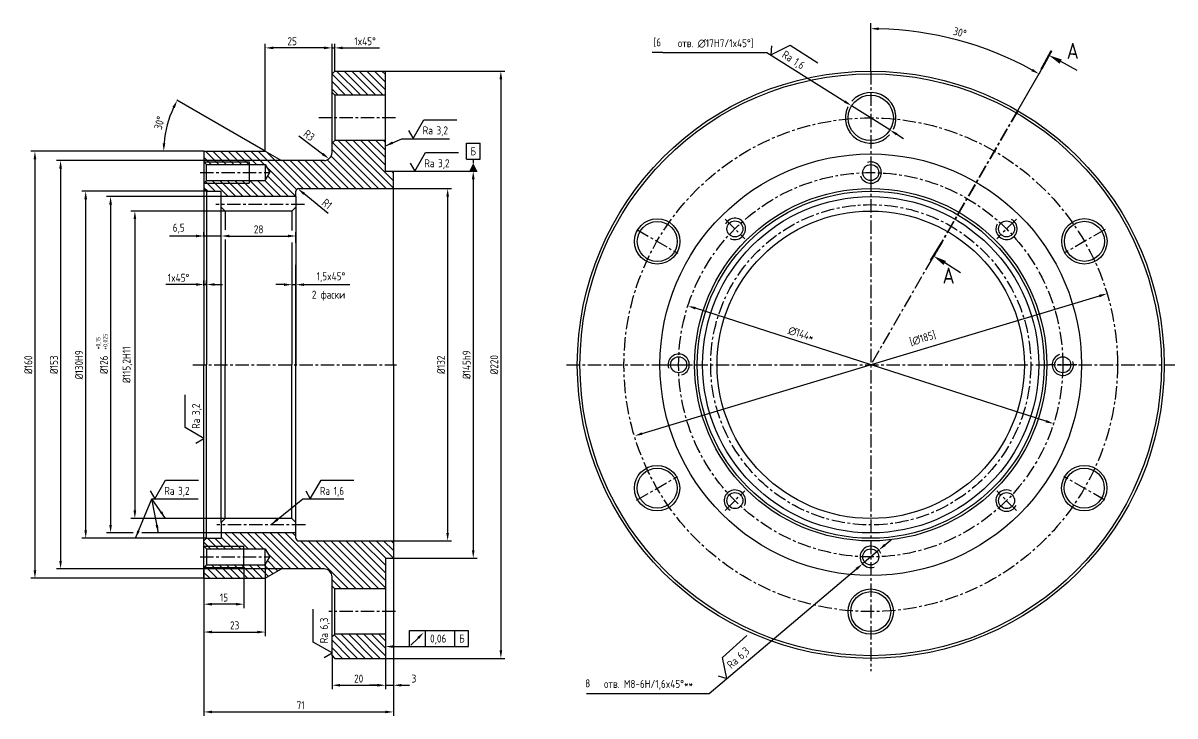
# Model space of a CAD drawing. Extents: x -3872 to -3321, y -1420 to -804.
# Drawn here: x -3871.8 to -3440, y -1063.7 to -804.1 of the extents above; entities that cross this region are included whole.
import ezdxf
from ezdxf.enums import TextEntityAlignment as Align

# ---------------------------------------------------------------- set-up
doc = ezdxf.new("R2010")
doc.units = 0
doc.header["$LTSCALE"] = 8
doc.header["$MEASUREMENT"] = 0
doc.linetypes.add('CENTER', pattern=[2, 1.25, -0.25, 0.25, -0.25])
doc.layers.get('DEFPOINTS').update_dxf_attribs({"linetype": 'CONTINUOUS'})
for name, color, linetype in [('BORD', 1, 'CONTINUOUS'), ('CEN', 5, 'CENTER'), ('CONT', 6, 'CONTINUOUS'), ('DIM', 7, 'CONTINUOUS'), ('HATCH', 2, 'CONTINUOUS'), ('TEXT', 3, 'CONTINUOUS'), ('TEXTB', 6, 'CONTINUOUS')]:
    doc.layers.add(name, color=color, linetype=linetype)
doc.styles.add('STYLE1', font='romans.shx', dxfattribs={"width": 0.8})
doc.dimstyles.new('DIA', dxfattribs={"dimtxt": 3, "dimasz": 3, "dimexe": 0.18, "dimexo": 0.0625, "dimgap": 1.5, "dimtad": 1, "dimdec": 0, "dimdsep": 46, "dimtxsty": 'STYLE1', "dimcen": 0.09, "dimclrt": 3, "dimadec": 0, "dimazin": 0, "dimtfac": 1, "dimtdec": 0, "dimtofl": 0, "dimtmove": 0, "dimatfit": 0, "dimfxl": 1, "dimtolj": 1, "dimarcsym": 0})
doc.dimstyles.new('LIN', dxfattribs={"dimscale": 0, "dimtxt": 3, "dimasz": 3, "dimexe": 1.5, "dimexo": 0, "dimgap": 1, "dimtad": 1, "dimzin": 13, "dimdsep": 46, "dimtxsty": 'STYLE1', "dimcen": 0, "dimclrt": 3, "dimadec": 0, "dimazin": 0, "dimtp": 1, "dimtm": 1, "dimtfac": 1, "dimtmove": 1, "dimatfit": 3, "dimfxl": 1, "dimtolj": 1, "dimtzin": 13, "dimarcsym": 0})

# ---------------------------------------------------------------- blocks, each defined once
blk = doc.blocks.new('*D2')
at = {"layer": 'DEFPOINTS', "color": 0, "transparency": 16777216}
for p in [(-3739.02, -866.12), (-3739.02, -998.12), (-3712.67, -998.12)]:
    blk.add_point(p, dxfattribs=at)
at = {"layer": 'DIM', "color": 0, "lineweight": -2, "transparency": 16777216}
for p, q in [((-3739.02, -866.12), (-3711.17, -866.12)), ((-3712.67, -869.12), (-3712.67, -995.12)), ((-3739.02, -998.12), (-3711.17, -998.12))]:
    blk.add_line(p, q, dxfattribs=at)
at = {"layer": 'DIM', "color": 0, "transparency": 16777216}
for points in [[(-3713.17, -869.12), (-3712.17, -869.12), (-3712.67, -866.12)], [(-3713.17, -995.12), (-3712.17, -995.12), (-3712.67, -998.12)]]:
    blk.add_solid(points, dxfattribs=at)
at = {"layer": 'DIM', "color": 3, "transparency": 16777216, "insert": (-3715.17, -932.12), "char_height": 3, "attachment_point": 5, "rotation": 90, "style": 'STYLE1'}
blk.add_mtext('\\A1;%%C132', dxfattribs=at)
blk = doc.blocks.new('*D3')
at = {"layer": 'DEFPOINTS', "color": 0, "transparency": 16777216}
for p in [(-3733.02, -859.62), (-3735.59, -1004.62), (-3703.07, -1004.62)]:
    blk.add_point(p, dxfattribs=at)
at = {"layer": 'DIM', "color": 0, "lineweight": -2, "transparency": 16777216}
for p, q in [((-3733.02, -859.62), (-3701.57, -859.62)), ((-3703.07, -862.62), (-3703.07, -1001.62)), ((-3735.59, -1004.62), (-3701.57, -1004.62))]:
    blk.add_line(p, q, dxfattribs=at)
at = {"layer": 'DIM', "color": 0, "transparency": 16777216}
for points in [[(-3703.57, -862.62), (-3702.57, -862.62), (-3703.07, -859.62)], [(-3703.57, -1001.62), (-3702.57, -1001.62), (-3703.07, -1004.62)]]:
    blk.add_solid(points, dxfattribs=at)
at = {"layer": 'DIM', "color": 3, "transparency": 16777216, "insert": (-3705.57, -932.12), "char_height": 3, "attachment_point": 5, "rotation": 90, "style": 'STYLE1'}
blk.add_mtext('\\A1;%%C145h9', dxfattribs=at)
blk = doc.blocks.new('*D4')
at = {"layer": 'DEFPOINTS', "color": 0, "transparency": 16777216}
for p in [(-3737.02, -822.12), (-3736.02, -1042.12), (-3692.72, -1042.12)]:
    blk.add_point(p, dxfattribs=at)
at = {"layer": 'DIM', "color": 0, "lineweight": -2, "transparency": 16777216}
for p, q in [((-3737.02, -822.12), (-3691.22, -822.12)), ((-3692.72, -825.12), (-3692.72, -1039.12)), ((-3736.02, -1042.12), (-3691.22, -1042.12))]:
    blk.add_line(p, q, dxfattribs=at)
at = {"layer": 'DIM', "color": 0, "transparency": 16777216}
for points in [[(-3693.22, -825.12), (-3692.22, -825.12), (-3692.72, -822.12)], [(-3693.22, -1039.12), (-3692.22, -1039.12), (-3692.72, -1042.12)]]:
    blk.add_solid(points, dxfattribs=at)
at = {"layer": 'DIM', "color": 3, "transparency": 16777216, "insert": (-3695.22, -932.12), "char_height": 3, "attachment_point": 5, "rotation": 90, "style": 'STYLE1'}
blk.add_mtext('\\A1;%%C220', dxfattribs=at)
blk = doc.blocks.new('*D5')
at = {"layer": 'DEFPOINTS', "color": 0, "transparency": 16777216}
for p in [(-3796.02, -874.52), (-3829.92, -989.72), (-3795.12, -989.72)]:
    blk.add_point(p, dxfattribs=at)
at = {"layer": 'DIM', "color": 0, "lineweight": -2, "transparency": 16777216}
for p, q in [((-3796.02, -874.52), (-3831.42, -874.52)), ((-3829.92, -877.52), (-3829.92, -986.72)), ((-3795.12, -989.72), (-3831.42, -989.72))]:
    blk.add_line(p, q, dxfattribs=at)
at = {"layer": 'DIM', "color": 0, "transparency": 16777216}
for points in [[(-3830.42, -877.52), (-3829.42, -877.52), (-3829.92, -874.52)], [(-3830.42, -986.72), (-3829.42, -986.72), (-3829.92, -989.72)]]:
    blk.add_solid(points, dxfattribs=at)
at = {"layer": 'DIM', "color": 3, "transparency": 16777216, "insert": (-3832.7, -932.12), "char_height": 3, "attachment_point": 5, "rotation": 90, "style": 'STYLE1'}
blk.add_mtext('\\A1;%%C115,2Н11', dxfattribs=at)
blk = doc.blocks.new('*D6')
at = {"layer": 'DEFPOINTS', "color": 0, "transparency": 16777216}
for p in [(-3771.02, -901.74), (-3769.52, -901.74), (-3769.52, -902.1)]:
    blk.add_point(p, dxfattribs=at)
at = {"layer": 'DIM', "color": 0, "lineweight": -2, "transparency": 16777216}
for p, q in [((-3774.02, -902.1), (-3777.02, -902.1)), ((-3771.02, -901.74), (-3771.02, -903.6)), ((-3771.02, -902.1), (-3769.52, -902.1)), ((-3769.52, -901.74), (-3769.52, -903.6)), ((-3766.52, -902.1), (-3749.29, -902.1))]:
    blk.add_line(p, q, dxfattribs=at)
at = {"layer": 'DIM', "color": 0, "transparency": 16777216}
for points in [[(-3774.02, -901.6), (-3774.02, -902.6), (-3771.02, -902.1)], [(-3766.52, -901.6), (-3766.52, -902.6), (-3769.52, -902.1)]]:
    blk.add_solid(points, dxfattribs=at)
at = {"layer": 'DIM', "color": 3, "transparency": 16777216, "insert": (-3756.41, -899.31), "char_height": 3, "attachment_point": 5, "style": 'STYLE1'}
blk.add_mtext('\\A1;1,5x45%%D', dxfattribs=at)
blk = doc.blocks.new('*D7')
at = {"layer": 'DEFPOINTS', "color": 0, "transparency": 16777216}
for p in [(-3756.02, -1041.12), (-3736.02, -1041.12), (-3736.02, -1052.2)]:
    blk.add_point(p, dxfattribs=at)
at = {"layer": 'DIM', "color": 0, "lineweight": -2, "transparency": 16777216}
for p, q in [((-3756.02, -1041.12), (-3756.02, -1053.7)), ((-3736.02, -1041.12), (-3736.02, -1053.7)), ((-3753.02, -1052.2), (-3739.02, -1052.2))]:
    blk.add_line(p, q, dxfattribs=at)
at = {"layer": 'DIM', "color": 0, "transparency": 16777216}
for points in [[(-3753.02, -1051.7), (-3753.02, -1052.7), (-3756.02, -1052.2)], [(-3739.02, -1051.7), (-3739.02, -1052.7), (-3736.02, -1052.2)]]:
    blk.add_solid(points, dxfattribs=at)
at = {"layer": 'DIM', "color": 3, "transparency": 16777216, "insert": (-3746.02, -1049.7), "char_height": 3, "attachment_point": 5, "style": 'STYLE1'}
blk.add_mtext('\\A1;20', dxfattribs=at)
blk = doc.blocks.new('*D8')
at = {"layer": 'DEFPOINTS', "color": 0, "transparency": 16777216}
for p in [(-3848.36, -867.12), (-3803.02, -867.12), (-3803.02, -997.12)]:
    blk.add_point(p, dxfattribs=at)
at = {"layer": 'DIM', "color": 0, "lineweight": -2, "transparency": 16777216}
for p, q in [((-3803.02, -867.12), (-3849.86, -867.12)), ((-3848.36, -994.12), (-3848.36, -870.12)), ((-3803.02, -997.12), (-3849.86, -997.12))]:
    blk.add_line(p, q, dxfattribs=at)
at = {"layer": 'DIM', "color": 0, "transparency": 16777216}
for points in [[(-3848.86, -870.12), (-3847.86, -870.12), (-3848.36, -867.12)], [(-3848.86, -994.12), (-3847.86, -994.12), (-3848.36, -997.12)]]:
    blk.add_solid(points, dxfattribs=at)
at = {"layer": 'DIM', "color": 3, "transparency": 16777216, "insert": (-3850.86, -932.12), "char_height": 3, "attachment_point": 5, "rotation": 90, "style": 'STYLE1'}
blk.add_mtext('\\A1;%%C130H9', dxfattribs=at)
blk = doc.blocks.new('*D9')
at = {"layer": 'DEFPOINTS', "color": 0, "transparency": 16777216}
for p in [(-3804.08, -852.12), (-3867.38, -1012.12), (-3804.02, -1012.12)]:
    blk.add_point(p, dxfattribs=at)
at = {"layer": 'DIM', "color": 0, "lineweight": -2, "transparency": 16777216}
for p, q in [((-3804.08, -852.12), (-3868.88, -852.12)), ((-3867.38, -855.12), (-3867.38, -1009.12)), ((-3804.02, -1012.12), (-3868.88, -1012.12))]:
    blk.add_line(p, q, dxfattribs=at)
at = {"layer": 'DIM', "color": 0, "transparency": 16777216}
for points in [[(-3867.88, -855.12), (-3866.88, -855.12), (-3867.38, -852.12)], [(-3867.88, -1009.12), (-3866.88, -1009.12), (-3867.38, -1012.12)]]:
    blk.add_solid(points, dxfattribs=at)
at = {"layer": 'DIM', "color": 3, "transparency": 16777216, "insert": (-3869.88, -932.12), "char_height": 3, "attachment_point": 5, "rotation": 90, "style": 'STYLE1'}
blk.add_mtext('\\A1;%%C160', dxfattribs=at)
blk = doc.blocks.new('*D10')
at = {"layer": 'DEFPOINTS', "color": 0, "transparency": 16777216}
for p in [(-3804.02, -1007.67), (-3789.02, -1008.12), (-3804.02, -1021.83)]:
    blk.add_point(p, dxfattribs=at)
at = {"layer": 'DIM', "color": 0, "lineweight": -2, "transparency": 16777216}
for p, q in [((-3804.02, -1007.67), (-3804.02, -1023.33)), ((-3789.02, -1008.12), (-3789.02, -1023.33)), ((-3792.02, -1021.83), (-3801.02, -1021.83))]:
    blk.add_line(p, q, dxfattribs=at)
at = {"layer": 'DIM', "color": 0, "transparency": 16777216}
for points in [[(-3801.02, -1021.33), (-3801.02, -1022.33), (-3804.02, -1021.83)], [(-3792.02, -1021.33), (-3792.02, -1022.33), (-3789.02, -1021.83)]]:
    blk.add_solid(points, dxfattribs=at)
at = {"layer": 'DIM', "color": 3, "transparency": 16777216, "insert": (-3796.52, -1019.33), "char_height": 3, "attachment_point": 5, "style": 'STYLE1'}
blk.add_mtext('\\A1;15', dxfattribs=at)
blk = doc.blocks.new('*D11')
at = {"layer": 'DEFPOINTS', "color": 0, "transparency": 16777216}
for p in [(-3804.02, -884.11), (-3797.52, -883.88), (-3797.52, -884.11)]:
    blk.add_point(p, dxfattribs=at)
at = {"layer": 'DIM', "color": 0, "lineweight": -2, "transparency": 16777216}
for p, q in [((-3807.02, -883.88), (-3816.94, -883.88)), ((-3804.02, -884.11), (-3804.02, -882.38)), ((-3797.52, -883.88), (-3804.02, -883.88)), ((-3797.52, -884.11), (-3797.52, -882.38)), ((-3794.52, -883.88), (-3791.52, -883.88))]:
    blk.add_line(p, q, dxfattribs=at)
at = {"layer": 'DIM', "color": 0, "transparency": 16777216}
for points in [[(-3807.02, -883.38), (-3807.02, -884.38), (-3804.02, -883.88)], [(-3794.52, -883.38), (-3794.52, -884.38), (-3797.52, -883.88)]]:
    blk.add_solid(points, dxfattribs=at)
at = {"layer": 'DIM', "color": 3, "transparency": 16777216, "insert": (-3813.48, -881.09), "char_height": 3, "attachment_point": 5, "style": 'STYLE1'}
blk.add_mtext('\\A1;6,5', dxfattribs=at)
blk = doc.blocks.new('*D12')
at = {"layer": 'DEFPOINTS', "color": 0, "transparency": 16777216}
for p in [(-3797.52, -883.88), (-3769.52, -883.88), (-3769.52, -886.43)]:
    blk.add_point(p, dxfattribs=at)
at = {"layer": 'DIM', "color": 0, "lineweight": -2, "transparency": 16777216}
for p, q in [((-3797.52, -883.88), (-3797.52, -882.38)), ((-3794.52, -883.88), (-3772.52, -883.88)), ((-3769.52, -886.43), (-3769.52, -882.38))]:
    blk.add_line(p, q, dxfattribs=at)
at = {"layer": 'DIM', "color": 0, "transparency": 16777216}
for points in [[(-3794.52, -883.38), (-3794.52, -884.38), (-3797.52, -883.88)], [(-3772.52, -883.38), (-3772.52, -884.38), (-3769.52, -883.88)]]:
    blk.add_solid(points, dxfattribs=at)
at = {"layer": 'DIM', "color": 3, "transparency": 16777216, "insert": (-3783.52, -881.38), "char_height": 3, "attachment_point": 5, "style": 'STYLE1'}
blk.add_mtext('\\A1;28', dxfattribs=at)
blk = doc.blocks.new('*D13')
at = {"layer": 'DEFPOINTS', "color": 0, "transparency": 16777216}
for p in [(-3755.02, -813.4), (-3756.02, -823.12), (-3755.02, -822.12)]:
    blk.add_point(p, dxfattribs=at)
at = {"layer": 'DIM', "color": 0, "lineweight": -2, "transparency": 16777216}
for p, q in [((-3759.02, -813.4), (-3762.02, -813.4)), ((-3756.02, -823.12), (-3756.02, -811.9)), ((-3756.02, -813.4), (-3755.02, -813.4)), ((-3755.02, -822.12), (-3755.02, -811.9)), ((-3752.02, -813.4), (-3738.22, -813.4))]:
    blk.add_line(p, q, dxfattribs=at)
at = {"layer": 'DIM', "color": 0, "transparency": 16777216}
for points in [[(-3759.02, -812.9), (-3759.02, -813.9), (-3756.02, -813.4)], [(-3752.02, -812.9), (-3752.02, -813.9), (-3755.02, -813.4)]]:
    blk.add_solid(points, dxfattribs=at)
at = {"layer": 'DIM', "color": 3, "transparency": 16777216, "insert": (-3743.62, -810.9), "char_height": 3, "attachment_point": 5, "style": 'STYLE1'}
blk.add_mtext('\\A1;1x45%%D', dxfattribs=at)
blk = doc.blocks.new('*D14')
at = {"layer": 'DEFPOINTS', "color": 0, "transparency": 16777216}
for p in [(-3781.02, -1007.12), (-3804.02, -1012.12), (-3781.02, -1032.26)]:
    blk.add_point(p, dxfattribs=at)
at = {"layer": 'DIM', "color": 0, "lineweight": -2, "transparency": 16777216}
for p, q in [((-3781.02, -1007.12), (-3781.02, -1033.76)), ((-3804.02, -1012.12), (-3804.02, -1033.76)), ((-3801.02, -1032.26), (-3784.02, -1032.26))]:
    blk.add_line(p, q, dxfattribs=at)
at = {"layer": 'DIM', "color": 0, "transparency": 16777216}
for points in [[(-3801.02, -1031.76), (-3801.02, -1032.76), (-3804.02, -1032.26)], [(-3784.02, -1031.76), (-3784.02, -1032.76), (-3781.02, -1032.26)]]:
    blk.add_solid(points, dxfattribs=at)
at = {"layer": 'DIM', "color": 3, "transparency": 16777216, "insert": (-3792.52, -1029.76), "char_height": 3, "attachment_point": 5, "style": 'STYLE1'}
blk.add_mtext('\\A1;23', dxfattribs=at)
blk = doc.blocks.new('*D15')
at = {"layer": 'DEFPOINTS', "color": 0, "transparency": 16777216}
for p in [(-3465.49, -905.48), (-3642.65, -958.76)]:
    blk.add_point(p, dxfattribs=at)
at = {"layer": 'DIM', "color": 0, "lineweight": -2, "transparency": 16777216}
blk.add_line((-3639.78, -957.89), (-3468.36, -906.34), dxfattribs=at)
at = {"layer": 'DIM', "color": 0, "transparency": 16777216}
for points in [[(-3468.51, -905.86), (-3468.22, -906.82), (-3465.49, -905.48)], [(-3639.92, -957.41), (-3639.63, -958.37), (-3642.65, -958.76)]]:
    blk.add_solid(points, dxfattribs=at)
at = {"layer": 'DIM', "color": 3, "transparency": 16777216, "insert": (-3534.57, -922.3), "char_height": 3, "attachment_point": 5, "rotation": 16.738, "style": 'STYLE1'}
blk.add_mtext('\\A1;[∅185]', dxfattribs=at)
blk = doc.blocks.new('*D16')
at = {"layer": 'DEFPOINTS', "color": 0, "transparency": 16777216}
for p in [(-3551.02, -1001.53), (-3557.12, -1006.7)]:
    blk.add_point(p, dxfattribs=at)
at = {"layer": 'DIM', "color": 0, "lineweight": -2, "transparency": 16777216}
for p, q in [((-3551.02, -1001.53), (-3557.12, -1006.7)), ((-3548.73, -999.6), (-3546.44, -997.66)), ((-3614.63, -1055.34), (-3559.42, -1008.64)), ((-3660.66, -1055.34), (-3614.63, -1055.34))]:
    blk.add_line(p, q, dxfattribs=at)
at = {"layer": 'DIM', "color": 0, "transparency": 16777216}
for points in [[(-3549.05, -999.21), (-3548.4, -999.98), (-3551.02, -1001.53)], [(-3559.74, -1008.25), (-3559.09, -1009.02), (-3557.12, -1006.7)]]:
    blk.add_solid(points, dxfattribs=at)
at = {"layer": 'DIM', "color": 3, "transparency": 16777216, "insert": (-3638.15, -1052.05), "char_height": 3, "attachment_point": 5, "style": 'STYLE1'}
blk.add_mtext('\\A1; отв. M8-6H/1,6x45%%d**', dxfattribs=at)
blk = doc.blocks.new('*D17')
at = {"layer": 'DEFPOINTS', "color": 0, "transparency": 16777216}
for p in [(-3561.26, -835.08), (-3546.88, -844.15)]:
    blk.add_point(p, dxfattribs=at)
at = {"layer": 'DIM', "color": 0, "lineweight": -2, "transparency": 16777216}
for p, q in [((-3632.04, -815.07), (-3592.98, -815.07)), ((-3592.98, -815.07), (-3563.8, -833.48)), ((-3546.88, -844.15), (-3561.26, -835.08)), ((-3544.34, -845.75), (-3541.81, -847.35))]:
    blk.add_line(p, q, dxfattribs=at)
at = {"layer": 'DIM', "color": 0, "transparency": 16777216}
for points in [[(-3563.53, -833.06), (-3564.06, -833.9), (-3561.26, -835.08)], [(-3544.08, -845.33), (-3544.61, -846.17), (-3546.88, -844.15)]]:
    blk.add_solid(points, dxfattribs=at)
at = {"layer": 'DIM', "color": 3, "transparency": 16777216, "insert": (-3613.01, -811.78), "char_height": 3, "attachment_point": 5, "style": 'STYLE1'}
blk.add_mtext('\\A1; отв. ∅17Н7/1x45%%d]', dxfattribs=at)
blk = doc.blocks.new('*D26')
at = {"layer": 'DEFPOINTS', "color": 0, "transparency": 16777216}
for p in [(-3759.53, -853.14), (-3757.14, -854.95)]:
    blk.add_point(p, dxfattribs=at)
at = {"layer": 'DIM', "color": 0, "lineweight": -2, "transparency": 16777216}
blk.add_line((-3768.45, -846.38), (-3759.53, -853.14), dxfattribs=at)
at = {"layer": 'DIM', "color": 0, "transparency": 16777216}
blk.add_solid([(-3759.23, -852.74), (-3759.83, -853.54), (-3757.14, -854.95)], dxfattribs=at)
at = {"layer": 'DIM', "color": 3, "transparency": 16777216, "insert": (-3764.6, -846.17), "char_height": 3, "attachment_point": 5, "rotation": 322.8742, "style": 'STYLE1'}
blk.add_mtext('\\A1;R3', dxfattribs=at)
blk = doc.blocks.new('*D27')
at = {"layer": 'DEFPOINTS', "color": 0, "transparency": 16777216}
for p in [(-3774.96, -855.62), (-3857.77, -1008.62), (-3774.96, -1008.62)]:
    blk.add_point(p, dxfattribs=at)
at = {"layer": 'DIM', "color": 0, "lineweight": -2, "transparency": 16777216}
for p, q in [((-3774.96, -855.62), (-3859.27, -855.62)), ((-3857.77, -858.62), (-3857.77, -1005.62)), ((-3774.96, -1008.62), (-3859.27, -1008.62))]:
    blk.add_line(p, q, dxfattribs=at)
at = {"layer": 'DIM', "color": 0, "transparency": 16777216}
for points in [[(-3858.27, -858.62), (-3857.27, -858.62), (-3857.77, -855.62)], [(-3858.27, -1005.62), (-3857.27, -1005.62), (-3857.77, -1008.62)]]:
    blk.add_solid(points, dxfattribs=at)
at = {"layer": 'DIM', "color": 3, "transparency": 16777216, "insert": (-3860.27, -932.12), "char_height": 3, "attachment_point": 5, "rotation": 90, "style": 'STYLE1'}
blk.add_mtext('\\A1;%%C153', dxfattribs=at)
blk = doc.blocks.new('*D28')
at = {"layer": 'DEFPOINTS', "color": 0, "transparency": 16777216}
for p in [(-3622.6, -910.04), (-3485.54, -954.2)]:
    blk.add_point(p, dxfattribs=at)
at = {"layer": 'DIM', "color": 0, "lineweight": -2, "transparency": 16777216}
blk.add_line((-3488.4, -953.28), (-3619.75, -910.96), dxfattribs=at)
at = {"layer": 'DIM', "color": 0, "transparency": 16777216}
for points in [[(-3619.59, -910.48), (-3619.9, -911.43), (-3622.6, -910.04)], [(-3488.24, -952.8), (-3488.55, -953.75), (-3485.54, -954.2)]]:
    blk.add_solid(points, dxfattribs=at)
at = {"layer": 'DIM', "color": 3, "transparency": 16777216, "insert": (-3580.21, -920.54), "char_height": 3, "attachment_point": 5, "rotation": 342.1421, "style": 'STYLE1'}
blk.add_mtext('\\A1;∅144*', dxfattribs=at)
blk = doc.blocks.new('*D29')
at = {"layer": 'DEFPOINTS', "color": 0, "transparency": 16777216}
for p in [(-3781.02, -813.4), (-3756.02, -823.12), (-3781.02, -852.12)]:
    blk.add_point(p, dxfattribs=at)
at = {"layer": 'DIM', "color": 0, "lineweight": -2, "transparency": 16777216}
for p, q in [((-3781.02, -852.12), (-3781.02, -811.9)), ((-3759.02, -813.4), (-3778.02, -813.4)), ((-3756.02, -823.12), (-3756.02, -811.9))]:
    blk.add_line(p, q, dxfattribs=at)
at = {"layer": 'DIM', "color": 0, "transparency": 16777216}
for points in [[(-3778.02, -812.9), (-3778.02, -813.9), (-3781.02, -813.4)], [(-3759.02, -812.9), (-3759.02, -813.9), (-3756.02, -813.4)]]:
    blk.add_solid(points, dxfattribs=at)
at = {"layer": 'DIM', "color": 3, "transparency": 16777216, "insert": (-3770.96, -810.9), "char_height": 3, "attachment_point": 5, "style": 'STYLE1'}
blk.add_mtext('\\A1;25', dxfattribs=at)
blk = doc.blocks.new('sherISO_01')
at = {"layer": 'TEXT'}
blk.add_line((4.04, 7), (16.36, 7), dxfattribs=at)
blk.add_lwpolyline([(-1.73, 3), (0, 0), (4.04, 7)], dxfattribs=at)
at = {"layer": 'TEXT', "style": 'STYLE1', "width": 0.8}
blk.add_text('Ra', height=3, dxfattribs=at).set_placement((3.58, 1.5))
blk.add_attdef('12,5', (8.73, 1.5), '', height=3, dxfattribs=at)
blk = doc.blocks.new('*D44')
at = {"layer": 'DEFPOINTS', "color": 0, "transparency": 16777216}
for p in [(-3804.02, -902.04), (-3804.02, -902.55), (-3803.02, -902.55)]:
    blk.add_point(p, dxfattribs=at)
at = {"layer": 'DIM', "color": 0, "lineweight": -2, "transparency": 16777216}
for p, q in [((-3807.02, -902.04), (-3810.02, -902.04)), ((-3804.02, -902.55), (-3804.02, -900.54)), ((-3803.02, -902.04), (-3804.02, -902.04)), ((-3803.02, -902.55), (-3803.02, -900.54)), ((-3800.02, -902.04), (-3797.02, -902.04))]:
    blk.add_line(p, q, dxfattribs=at)
at = {"layer": 'DIM', "color": 0, "transparency": 16777216}
for points in [[(-3807.02, -901.54), (-3807.02, -902.54), (-3804.02, -902.04)], [(-3800.02, -901.54), (-3800.02, -902.54), (-3803.02, -902.04)]]:
    blk.add_solid(points, dxfattribs=at)
at = {"layer": 'DIM', "color": 3, "transparency": 16777216, "insert": (-3813.55, -899.54), "char_height": 3, "attachment_point": 5, "style": 'STYLE1'}
blk.add_mtext('\\A1;1x45%%d', dxfattribs=at)
blk = doc.blocks.new('*D45')
at = {"layer": 'DEFPOINTS', "color": 0, "transparency": 16777216}
for p in [(-3816.83, -839.08), (-3804.02, -852.12), (-3781.02, -852.12), (-3781.02, -852.12), (-3774.96, -855.62)]:
    blk.add_point(p, dxfattribs=at)
at = {"layer": 'DIM', "color": 0, "lineweight": -2, "transparency": 16777216}
for p, q in [((-3781.08, -852.08), (-3814.17, -832.98)), ((-3804.08, -852.12), (-3819.3, -852.12))]:
    blk.add_line(p, q, dxfattribs=at)
blk.add_arc((-3781.02, -852.12), 38.1, 154.5125, 175.4875, dxfattribs=at)
at = {"layer": 'DIM', "color": 0, "transparency": 16777216}
for points in [[(-3815.86, -835.49), (-3814.97, -835.95), (-3814.02, -833.07)], [(-3818.51, -849.14), (-3819.5, -849.1), (-3819.12, -852.12)]]:
    blk.add_solid(points, dxfattribs=at)
at = {"layer": 'DIM', "color": 3, "transparency": 16777216, "insert": (-3820.72, -841.48), "char_height": 3, "attachment_point": 5, "rotation": 75, "style": 'STYLE1'}
blk.add_mtext('\\A1;30°', dxfattribs=at)
blk = doc.blocks.new('*D46')
at = {"layer": 'DEFPOINTS', "color": 0, "transparency": 16777216}
for p in [(-3797.52, -869.12), (-3839.03, -995.12), (-3830.52, -995.12)]:
    blk.add_point(p, dxfattribs=at)
at = {"layer": 'DIM', "color": 0, "lineweight": -2, "transparency": 16777216}
for p, q in [((-3797.52, -869.12), (-3840.53, -869.12)), ((-3839.03, -872.12), (-3839.03, -992.12)), ((-3830.52, -995.12), (-3840.53, -995.12))]:
    blk.add_line(p, q, dxfattribs=at)
at = {"layer": 'DIM', "color": 0, "transparency": 16777216}
for points in [[(-3839.53, -872.12), (-3838.53, -872.12), (-3839.03, -869.12)], [(-3839.53, -992.12), (-3838.53, -992.12), (-3839.03, -995.12)]]:
    blk.add_solid(points, dxfattribs=at)
at = {"layer": 'DIM', "color": 3, "transparency": 16777216, "insert": (-3841.53, -932.12), "char_height": 3, "attachment_point": 5, "rotation": 90, "style": 'STYLE1'}
blk.add_mtext('\\A1;%%c126', dxfattribs=at)
blk = doc.blocks.new('*D47')
at = {"layer": 'DEFPOINTS', "color": 0, "transparency": 16777216}
for p in [(-3768.82, -866.16), (-3768.05, -866.79)]:
    blk.add_point(p, dxfattribs=at)
at = {"layer": 'DIM', "color": 0, "lineweight": -2, "transparency": 16777216}
blk.add_line((-3757.46, -875.44), (-3766.5, -868.06), dxfattribs=at)
at = {"layer": 'DIM', "color": 0, "transparency": 16777216}
blk.add_solid([(-3766.18, -867.67), (-3766.81, -868.45), (-3768.82, -866.16)], dxfattribs=at)
at = {"layer": 'DIM', "color": 3, "transparency": 16777216, "insert": (-3757.9, -871.86), "char_height": 3, "attachment_point": 5, "rotation": 320.7597, "style": 'STYLE1'}
blk.add_mtext('\\A1;R1', dxfattribs=at)
blk = doc.blocks.new('forma01')
at = {"layer": 'BORD'}
for p, q in [((-2.57, 4.21), (-2.57, 10.21)), ((-2.57, 10.21), (2.57, 10.21)), ((2.57, 4.21), (2.57, 10.21)), ((-2.57, 4.21), (2.57, 4.21)), ((0, 4.21), (0, 2.71))]:
    blk.add_line(p, q, dxfattribs=at)
blk.add_lwpolyline([(0, 2.71, 0, 3, 0), (0, -0.29, 3, 3, 0)], format="xyseb", dxfattribs=at)
at = {"layer": 'TEXT', "style": 'STYLE1', "width": 0.8}
blk.add_attdef('А', text='', height=3, dxfattribs=at).set_placement((0, 7.21), align=Align.MIDDLE)
blk = doc.blocks.new('forma19')
at = {"layer": 'TEXT'}
blk.add_line((2.68, 2.68), (0, 0), dxfattribs=at)
blk.add_lwpolyline([(4.8, 4.8, 0, 1, 0), (2.68, 2.68, 1, 1, 0)], format="xyseb", dxfattribs=at)
blk = doc.blocks.new('*D51')
at = {"layer": 'DEFPOINTS', "color": 0, "transparency": 16777216}
for p in [(-3733.02, -1004.62), (-3736.02, -1041.12), (-3733.02, -1052.2)]:
    blk.add_point(p, dxfattribs=at)
at = {"layer": 'DIM', "color": 0, "lineweight": -2, "transparency": 16777216}
for p, q in [((-3733.02, -1004.62), (-3733.02, -1053.7)), ((-3736.02, -1041.12), (-3736.02, -1053.7)), ((-3739.02, -1052.2), (-3742.02, -1052.2)), ((-3736.02, -1052.2), (-3733.02, -1052.2)), ((-3730.02, -1052.2), (-3727.02, -1052.2))]:
    blk.add_line(p, q, dxfattribs=at)
at = {"layer": 'DIM', "color": 0, "transparency": 16777216}
for points in [[(-3739.02, -1051.7), (-3739.02, -1052.7), (-3736.02, -1052.2)], [(-3730.02, -1051.7), (-3730.02, -1052.7), (-3733.02, -1052.2)]]:
    blk.add_solid(points, dxfattribs=at)
at = {"layer": 'DIM', "color": 3, "transparency": 16777216, "insert": (-3725.32, -1049.69), "char_height": 3, "attachment_point": 5, "style": 'STYLE1'}
blk.add_mtext('\\A1;3', dxfattribs=at)
blk = doc.blocks.new('*D52')
at = {"layer": 'DEFPOINTS', "color": 0, "transparency": 16777216}
for p in [(-3804.02, -1012.12), (-3733.02, -1014.62), (-3733.02, -1062.2)]:
    blk.add_point(p, dxfattribs=at)
at = {"layer": 'DIM', "color": 0, "lineweight": -2, "transparency": 16777216}
for p, q in [((-3804.02, -1012.12), (-3804.02, -1063.7)), ((-3733.02, -1014.62), (-3733.02, -1063.7)), ((-3801.02, -1062.2), (-3736.02, -1062.2))]:
    blk.add_line(p, q, dxfattribs=at)
at = {"layer": 'DIM', "color": 0, "transparency": 16777216}
for points in [[(-3801.02, -1061.7), (-3801.02, -1062.7), (-3804.02, -1062.2)], [(-3736.02, -1061.7), (-3736.02, -1062.7), (-3733.02, -1062.2)]]:
    blk.add_solid(points, dxfattribs=at)
at = {"layer": 'DIM', "color": 3, "transparency": 16777216, "insert": (-3767.79, -1059.7), "char_height": 3, "attachment_point": 5, "style": 'STYLE1'}
blk.add_mtext('\\A1;71', dxfattribs=at)
blk = doc.blocks.new('*D54')
at = {"layer": 'DEFPOINTS', "color": 0, "transparency": 16777216}
for p in [(-3510.89, -813.82), (-3554.07, -822.12), (-3498.94, -836.93), (-3554.07, -932.12)]:
    blk.add_point(p, dxfattribs=at)
at = {"layer": 'DIM', "color": 0, "lineweight": -2, "transparency": 16777216}
for p, q in [((-3554.07, -822.05), (-3554.07, -806.01)), ((-3498.91, -836.88), (-3490.87, -822.99))]:
    blk.add_line(p, q, dxfattribs=at)
blk.add_arc((-3554.07, -932.12), 125.93, 61.2856, 88.635, dxfattribs=at)
at = {"layer": 'DIM', "color": 0, "transparency": 16777216}
for points in [[(-3551.08, -806.73), (-3551.06, -805.73), (-3554.07, -806.19)], [(-3493.32, -821.24), (-3493.82, -822.11), (-3490.96, -823.15)]]:
    blk.add_solid(points, dxfattribs=at)
at = {"layer": 'DIM', "color": 3, "transparency": 16777216, "insert": (-3520.62, -807.61), "char_height": 3, "attachment_point": 5, "rotation": 344.9603, "style": 'STYLE1'}
blk.add_mtext('\\A1;30°', dxfattribs=at)

msp = doc.modelspace()

# ---------------------------------------------------------------- hatches: boundary and pattern name
at = {"layer": 'HATCH'}
h = msp.add_hatch(dxfattribs=at)
h.set_pattern_fill('ANSI31', color=256, scale=16, angle=90, style=0)
h.paths.add_polyline_path([(-3736.022, -822.116), (-3755.022, -822.116), (-3756.022, -823.116), (-3756.022, -830.121), (-3755.027, -831.116), (-3736.022, -831.116)])
h = msp.add_hatch(dxfattribs=at)
h.set_pattern_fill('ANSI31', color=256, scale=16, angle=90, style=0)
h.paths.add_polyline_path([(-3736.022, -848.116), (-3755.022, -848.116), (-3756.022, -849.116), (-3756.022, -852.616, -0.4142136), (-3759.022, -855.616), (-3774.96, -855.616), (-3781.022, -852.116), (-3804.022, -852.116), (-3804.022, -856.116), (-3787.022, -856.116), (-3787.022, -857.116), (-3781.022, -857.116), (-3779.29, -860.116), (-3781.022, -863.116), (-3781.022, -863.098), (-3787.022, -863.103), (-3787.022, -864.116), (-3804.022, -864.116), (-3804.022, -866.116), (-3803.022, -867.116), (-3797.522, -867.116), (-3797.522, -869.116), (-3769.522, -869.116), (-3769.522, -867.116, -0.4142136), (-3768.522, -866.116), (-3733.022, -866.116), (-3733.022, -859.616), (-3736.022, -859.616)])
h.paths.add_polyline_path([(-3787.022, -856.116), (-3804.022, -856.116), (-3803.022, -857.116), (-3787.022, -857.116)], flags=16)
h.paths.add_polyline_path([(-3787.022, -863.103), (-3803.022, -863.116), (-3804.022, -864.116), (-3787.022, -864.116)], flags=16)
h.paths.add_polyline_path([(-3789.022, -1000.116), (-3804.022, -1000.116), (-3803.022, -1001.116), (-3789.022, -1001.116)], flags=16)
h.paths.add_polyline_path([(-3789.022, -1007.116), (-3803.022, -1007.116), (-3804.022, -1008.116), (-3789.022, -1008.116)], flags=16)
h.paths.add_polyline_path([(-3733.022, -998.116), (-3768.522, -998.116, -0.4142136), (-3769.522, -997.116), (-3769.522, -995.116), (-3797.522, -995.116), (-3797.522, -997.116), (-3803.022, -997.116), (-3804.022, -998.116), (-3804.022, -1000.116), (-3789.022, -1000.116), (-3789.022, -1001.116), (-3781.022, -1001.116), (-3779.29, -1004.116), (-3781.022, -1007.116), (-3789.022, -1007.116), (-3789.022, -1008.116), (-3804.022, -1008.116), (-3804.022, -1012.116), (-3781.022, -1012.116), (-3774.96, -1008.616), (-3759.022, -1008.616, -0.4142136), (-3756.022, -1011.616), (-3756.022, -1015.116), (-3755.022, -1016.116), (-3736.022, -1016.116), (-3736.022, -1004.616), (-3733.022, -1004.616)])
h.paths.add_polyline_path([(-3736.022, -1033.116), (-3755.027, -1033.116), (-3756.022, -1034.111), (-3756.022, -1041.116), (-3755.022, -1042.116), (-3736.022, -1042.116)])

# ---------------------------------------------------------------- linework, layer by layer
at = {"layer": 'BORD'}
for p, q in [((-3804.022, -856.116), (-3787.022, -856.116)), ((-3804.022, -864.116), (-3787.022, -864.116)), ((-3804.022, -1000.116), (-3789.022, -1000.116)), ((-3804.022, -1008.116), (-3789.022, -1008.116)), ((-3726.934, -1031.713), (-3704.867, -1031.713)), ((-3726.934, -1037.713), (-3726.934, -1031.713)), ((-3720.934, -1037.713), (-3720.934, -1031.713)), ((-3710.01, -1037.713), (-3710.01, -1031.713)), ((-3704.867, -1037.713), (-3704.867, -1031.713)), ((-3733.022, -1037.713), (-3726.934, -1037.713)), ((-3726.934, -1037.713), (-3704.867, -1037.713))]:
    msp.add_line(p, q, dxfattribs=at)
msp.add_lwpolyline([(-3736.022, -1037.713, 0, 1, 0), (-3733.022, -1037.713, 1, 1, 0)], format="xyseb", dxfattribs=at)
msp.add_circle((-3554.071, -932.116), 63, dxfattribs=at)
for centre, start, end in [((-3554.071, -860.116), 197.89748, 108.07667), ((-3604.982, -881.205), 242.89748, 153.07667), ((-3503.159, -881.205), 152.89748, 63.07667), ((-3626.071, -932.116), 287.89748, 198.07667), ((-3482.071, -932.116), 107.89748, 18.07667), ((-3604.982, -983.028), 332.89748, 243.07667), ((-3503.159, -983.028), 62.89748, 333.07667), ((-3554.071, -1004.116), 17.89748, 288.07667)]:
    msp.add_arc(centre, 4, start, end, dxfattribs=at)
at = {"layer": 'CEN', "ltscale": 0.5}
for p, q in [((-3554.071, -822.116), (-3554.071, -1046.907)), ((-3499.071, -836.853), (-3554.071, -932.116)), ((-3498.939, -836.93), (-3530.957, -892.387)), ((-3732.169, -839.616), (-3760.959, -839.616)), ((-3554.071, -854.897), (-3554.071, -865.335)), ((-3805.395, -860.116), (-3779.29, -860.116)), ((-3766.274, -872.116), (-3799.595, -872.116)), ((-3608.673, -877.514), (-3601.292, -884.895)), ((-3499.469, -877.514), (-3506.849, -884.895)), ((-3641.81, -881.46), (-3626.437, -890.335)), ((-3466.222, -881.397), (-3481.595, -890.273)), ((-3808.164, -932.116), (-3731.877, -932.116)), ((-3668.123, -932.116), (-3440.019, -932.116)), ((-3631.29, -932.116), (-3620.852, -932.116)), ((-3476.852, -932.116), (-3487.29, -932.116)), ((-3641.865, -982.804), (-3626.491, -973.928)), ((-3466.277, -982.804), (-3481.65, -973.928)), ((-3608.673, -986.718), (-3601.292, -979.338)), ((-3499.469, -986.718), (-3506.849, -979.338)), ((-3766.02, -992.116), (-3799.169, -992.116)), ((-3805.395, -1004.116), (-3779.29, -1004.116)), ((-3732.169, -1024.616), (-3757.251, -1024.616))]:
    msp.add_line(p, q, dxfattribs=at)
for radius in [92.5, 72, 60]:
    msp.add_circle((-3554.071, -932.116), radius, dxfattribs=at)
at = {"layer": 'CONT'}
for p, q in [((-3755.022, -822.116), (-3756.022, -823.116)), ((-3756.022, -852.616), (-3756.022, -823.116)), ((-3755.022, -822.116), (-3736.022, -822.116)), ((-3736.022, -859.616), (-3736.022, -822.116)), ((-3755.022, -831.121), (-3756.022, -830.121)), ((-3736.022, -831.116), (-3755.027, -831.116)), ((-3755.022, -831.121), (-3755.022, -848.116)), ((-3755.022, -848.116), (-3756.022, -849.116)), ((-3736.022, -848.116), (-3755.022, -848.116)), ((-3804.022, -852.116), (-3781.022, -852.116)), ((-3804.022, -852.116), (-3804.022, -932.116)), ((-3781.022, -852.116), (-3774.96, -855.616)), ((-3803.022, -857.116), (-3804.022, -856.116)), ((-3803.022, -857.116), (-3781.022, -857.116)), ((-3803.022, -863.116), (-3803.022, -857.116)), ((-3787.022, -856.116), (-3787.022, -864.116)), ((-3781.022, -857.116), (-3779.29, -860.116)), ((-3781.022, -857.116), (-3781.022, -863.116)), ((-3759.022, -855.616), (-3774.96, -855.616)), ((-3803.022, -863.116), (-3804.022, -864.116)), ((-3803.022, -863.116), (-3781.022, -863.098)), ((-3781.022, -863.116), (-3779.29, -860.116)), ((-3736.022, -859.616), (-3733.022, -859.616)), ((-3733.022, -932.116), (-3733.022, -859.616)), ((-3803.022, -867.116), (-3804.022, -866.116)), ((-3803.022, -867.116), (-3797.522, -867.116)), ((-3803.022, -867.116), (-3803.022, -932.116)), ((-3797.522, -991.216), (-3797.522, -867.116)), ((-3769.522, -869.116), (-3769.522, -867.116)), ((-3768.522, -866.116), (-3733.022, -866.116)), ((-3769.522, -869.116), (-3797.522, -869.116)), ((-3769.522, -869.116), (-3769.522, -932.116)), ((-3796.022, -874.516), (-3797.522, -873.016)), ((-3796.022, -874.516), (-3796.022, -881.536)), ((-3771.022, -874.516), (-3796.022, -874.516)), ((-3771.022, -874.516), (-3769.522, -873.016)), ((-3771.022, -874.516), (-3771.022, -881.822)), ((-3796.022, -885.17), (-3796.022, -904.135)), ((-3771.022, -886.323), (-3771.022, -932.116)), ((-3769.522, -991.216), (-3769.522, -894.616)), ((-3796.022, -904.135), (-3796.022, -932.116)), ((-3804.022, -1012.116), (-3804.022, -932.116)), ((-3803.022, -997.116), (-3803.022, -932.116)), ((-3796.022, -989.716), (-3796.022, -932.116)), ((-3771.022, -989.716), (-3771.022, -932.116)), ((-3733.022, -932.116), (-3733.022, -1004.616)), ((-3796.022, -989.716), (-3797.522, -991.216)), ((-3797.522, -991.216), (-3797.522, -997.116)), ((-3771.022, -989.716), (-3796.022, -989.716)), ((-3771.022, -989.716), (-3769.522, -991.216)), ((-3769.522, -997.116), (-3769.522, -991.216)), ((-3803.022, -997.116), (-3804.022, -998.116)), ((-3803.022, -997.116), (-3797.522, -997.116)), ((-3769.522, -995.116), (-3797.522, -995.116)), ((-3803.022, -1001.116), (-3804.022, -1000.116)), ((-3803.022, -1001.116), (-3781.022, -1001.116)), ((-3803.022, -1001.116), (-3803.022, -1007.116)), ((-3789.022, -1008.116), (-3789.022, -1000.116)), ((-3781.022, -1001.116), (-3779.29, -1004.116)), ((-3781.022, -1007.116), (-3781.022, -1001.116)), ((-3768.522, -998.116), (-3733.022, -998.116)), ((-3781.022, -1007.116), (-3779.29, -1004.116)), ((-3736.022, -1004.616), (-3736.022, -1042.116)), ((-3736.022, -1004.616), (-3733.022, -1004.616)), ((-3803.022, -1007.116), (-3804.022, -1008.116)), ((-3803.022, -1007.116), (-3781.022, -1007.116)), ((-3781.022, -1012.116), (-3774.96, -1008.616)), ((-3759.022, -1008.616), (-3774.96, -1008.616)), ((-3759.022, -1008.616), (-3774.96, -1008.616)), ((-3804.022, -1012.116), (-3781.022, -1012.116)), ((-3756.022, -1041.116), (-3756.022, -1011.616)), ((-3755.022, -1016.116), (-3756.022, -1015.116)), ((-3736.022, -1016.116), (-3755.022, -1016.116)), ((-3755.022, -1033.111), (-3755.022, -1016.116)), ((-3755.022, -1033.111), (-3756.022, -1034.111)), ((-3736.022, -1033.116), (-3755.027, -1033.116)), ((-3755.022, -1042.116), (-3756.022, -1041.116)), ((-3755.022, -1042.116), (-3736.022, -1042.116))]:
    msp.add_line(p, q, dxfattribs=at)
for centre, radius in [((-3554.071, -932.116), 110), ((-3554.071, -932.116), 109), ((-3554.071, -839.616), 8.5), ((-3554.071, -932.116), 79), ((-3554.071, -860.116), 3), ((-3554.071, -932.116), 66), ((-3554.071, -932.116), 65), ((-3554.071, -932.116), 57.6), ((-3634.124, -885.898), 8.5), ((-3634.069, -885.929), 7.5), ((-3604.982, -881.205), 3), ((-3503.159, -881.205), 3), ((-3473.963, -885.866), 8.5), ((-3473.963, -885.866), 7.5), ((-3626.071, -932.116), 3), ((-3482.071, -932.116), 3), ((-3634.178, -978.366), 8.5), ((-3634.124, -978.335), 7.5), ((-3474.018, -978.335), 8.5), ((-3474.018, -978.335), 7.5), ((-3604.982, -983.028), 3), ((-3503.159, -983.028), 3), ((-3554.071, -1004.116), 3), ((-3554.071, -1024.616), 8.5), ((-3554.071, -1024.616), 7.5)]:
    msp.add_circle(centre, radius, dxfattribs=at)
for centre, radius, start, end in [((-3554.071, -839.616), 9.5, 333.51491, 138.35357), ((-3554.071, -839.616), 9.5, 154.56121, 318.35357), ((-3759.022, -852.616), 3, 270, 360), ((-3768.522, -867.116), 1, 90, 180), ((-3768.522, -997.116), 1, 180, 270), ((-3759.022, -1011.616), 3, 360, 90), ((-3759.022, -1011.616), 3, 0, 90)]:
    msp.add_arc(centre, radius, start, end, dxfattribs=at)
at = {"layer": 'DIM'}
for p, q in [((-3554.071, -806.189), (-3554.071, -804.084)), ((-3632.041, -815.068), (-3635.986, -815.068)), ((-3490.956, -823.148), (-3489.706, -820.683)), ((-3810.022, -902.041), (-3818.372, -902.041)), ((-3797.522, -995.116), (-3827.355, -995.116))]:
    msp.add_line(p, q, dxfattribs=at)
at = {"layer": 'TEXT', "const_width": 0.8}
for points in [[(-3486.3, -814.409), (-3490.116, -821.44)], [(-3531.623, -893.051), (-3527.413, -886.248)]]:
    msp.add_lwpolyline(points, dxfattribs=at)
at = {"layer": 'TEXT'}
for points in [[(-3487.252, -816.164, 0, 1.76, 0), (-3482.858, -818.55, 1.76, 1.76, 0)], [(-3530.572, -891.353, 0, 1.76, 0), (-3526.32, -893.984, 1.76, 1.76, 0)]]:
    msp.add_lwpolyline(points, format="xyseb", dxfattribs=at)
for points in [[(-3476.706, -821.889), (-3482.858, -818.55)], [(-3520.368, -897.668), (-3526.32, -893.984)]]:
    msp.add_lwpolyline(points, dxfattribs=at)

# ---------------------------------------------------------------- block references
at = {"layer": 'DIM'}
for p, rotation, values in [((-3591.467, -816.025), 327.3564316546075, {'12,5': '1,6'}), ((-3804.022, -959.715), 90, {'12,5': '3,2'}), ((-3756.022, -1040.043), 90, {'12,5': '6,3'}), ((-3607.962, -1049.698), 42.01916146328992, {'12,5': '6,3'})]:
    msp.add_blockref('sherISO_01', p, dxfattribs=dict(at, rotation=rotation)).add_auto_attribs(values)
for name, p, values in [('sherISO_01', (-3725.587, -847.295), {'12,5': '3,2'}), ('forma01', (-3703.07, -859.327), {'А': 'Б'}), ('sherISO_01', (-3725, -859.616), {'12,5': '3,2'}), ('sherISO_01', (-3822.483, -982.356), {'12,5': '3,2'}), ('sherISO_01', (-3764.148, -982.356), {'12,5': '1,6'})]:
    msp.add_blockref(name, p, dxfattribs=at).add_auto_attribs(values)
msp.add_blockref('forma19', (-3726.44, -1037.2), dxfattribs=at)

# ---------------------------------------------------------------- texts
at = {"layer": 'TEXT', "style": 'STYLE1', "width": 0.8}
for s, p in [('[6', (-3635.456, -812.793)), ('2 фаски', (-3763.566, -907.353)), ('0,06', (-3719.256, -1036.213)), ('Б', (-3708.371, -1036.213)), ('8', (-3661.108, -1052.991))]:
    msp.add_text(s, height=3, dxfattribs=at).set_placement(p)
for s, p in [('+0,15', (-3842.869, -926.4)), ('+0,025', (-3840.205, -926.518))]:
    msp.add_text(s, height=1.6, rotation=90, dxfattribs=at).set_placement(p)
at = {"layer": 'TEXTB', "style": 'STYLE1', "width": 0.8}
msp.add_attdef('A', (-3480.586, -817.507), 'А', height=6, rotation=359.91589, dxfattribs=at)
at = {"layer": 'TEXTB', "style": 'STYLE1', "text_generation_flag": 4, "width": 0.8}
msp.add_attdef('A', (-3522.624, -901.701), 'А', height=6, rotation=179.97088, dxfattribs=at)

# ---------------------------------------------------------------- dimensions: what is measured, and where the dimension line sits
at = {"layer": 'DIM'}
for p1, p2, text, dimstyle, override, picture, middle in [((-3546.882, -844.151), (-3561.26, -835.081), ' отв. <>Н7/1x45%%d]', 'LIN', {"dimscale": 1, "dimtoh": 1}, '*D17', (-3592.984, -815.068)), ((-3642.652, -958.756), (-3465.49, -905.477), '[<>]', 'DIA', {"dimscale": 1}, '*D15', (-3533.478, -925.923)), ((-3485.54, -954.196), (-3622.602, -910.037), '<>*', 'DIA', {"dimscale": 1}, '*D28', (-3581.13, -923.398)), ((-3551.017, -1001.533), (-3557.125, -1006.699), ' отв. M8-6H/1,6x45%%d**', 'LIN', {"dimscale": 1, "dimtoh": 1}, '*D16', (-3614.632, -1055.339))]:
    dim = msp.add_diameter_dim_2p(p1=p1, p2=p2, text=text, dimstyle=dimstyle, override=override, dxfattribs=at)
    dim.commit()
    dim.dimension.update_dxf_attribs({"geometry": picture, "text_midpoint": middle, "dimtype": 163})
dim = msp.add_angular_dim_3p(base=(-3510.892, -813.823), center=(-3554.071, -932.116), p1=(-3554.071, -822.116), p2=(-3498.939, -836.93), dimstyle='DIA', dxfattribs=at)
dim.commit()
dim.dimension.update_dxf_attribs({"geometry": '*D54', "text_midpoint": (-3520.616, -807.606)})
for base, p1, p2, picture, middle in [((-3781.022, -813.397), (-3756.022, -823.116), (-3781.022, -852.116), '*D29', (-3770.962, -813.397)), ((-3733.022, -1052.202), (-3736.022, -1041.116), (-3733.022, -1004.616), '*D51', (-3725.32, -1052.189)), ((-3733.022, -1062.202), (-3804.022, -1012.116), (-3733.022, -1014.616), '*D52', (-3767.793, -1062.202))]:
    dim = msp.add_linear_dim(base=base, p1=p1, p2=p2, dimstyle='LIN', override={"dimscale": 1}, dxfattribs=at)
    dim.commit()
    dim.dimension.update_dxf_attribs({"geometry": picture, "text_midpoint": middle, "dimtype": 160})
for base, p1, p2, text, picture, middle in [((-3755.022, -813.397), (-3756.022, -823.116), (-3755.022, -822.116), '<>x45%%D', '*D13', (-3743.622, -810.897)), ((-3769.522, -902.1), (-3771.022, -901.743), (-3769.522, -901.743), '1,5x45%%D', '*D6', (-3756.408, -899.314))]:
    dim = msp.add_linear_dim(base=base, p1=p1, p2=p2, text=text, dimstyle='LIN', override={"dimscale": 1, "dimtmove": 0, "dimatfit": 0}, dxfattribs=at)
    dim.commit()
    dim.dimension.update_dxf_attribs({"geometry": picture, "text_midpoint": middle})
for base, p1, p2, text, picture, middle in [((-3692.724, -1042.116), (-3737.022, -822.116), (-3736.022, -1042.116), '%%C<>', '*D4', (-3695.224, -932.116)), ((-3867.378, -1012.116), (-3804.084, -852.116), (-3804.022, -1012.116), '%%C<>', '*D9', (-3869.878, -932.116)), ((-3857.771, -1008.616), (-3774.96, -855.616), (-3774.96, -1008.616), '%%C<>', '*D27', (-3860.271, -932.116)), ((-3703.07, -1004.616), (-3733.022, -859.616), (-3735.593, -1004.616), '%%C<>h9', '*D3', (-3705.57, -932.116)), ((-3848.36, -867.116), (-3803.022, -997.116), (-3803.022, -867.116), '%%C<>H9', '*D8', (-3850.86, -932.116)), ((-3712.667, -998.116), (-3739.022, -866.116), (-3739.022, -998.116), '%%C<>', '*D2', (-3715.167, -932.116)), ((-3839.025, -995.116), (-3797.522, -869.116), (-3830.521, -995.116), '%%c<>', '*D46', (-3841.525, -932.116)), ((-3829.917, -989.716), (-3796.022, -874.516), (-3795.122, -989.716), '%%C115,2Н11', '*D5', (-3832.703, -932.116))]:
    dim = msp.add_linear_dim(base=base, p1=p1, p2=p2, angle=90, text=text, dimstyle='LIN', override={"dimscale": 1}, dxfattribs=at)
    dim.commit()
    dim.dimension.update_dxf_attribs({"geometry": picture, "text_midpoint": middle})
dim = msp.add_angular_dim_2l(base=(-3816.826, -839.085), line1=((-3804.022, -852.116), (-3781.022, -852.116)), line2=((-3781.022, -852.116), (-3774.96, -855.616)), dimstyle='DIA', dxfattribs=at)
dim.commit()
dim.dimension.update_dxf_attribs({"geometry": '*D45', "text_midpoint": (-3820.723, -841.478)})
for center, mpoint, picture, middle in [((-3759.528, -853.138), (-3757.136, -854.949), '*D26', (-3766.106, -848.159)), ((-3768.045, -866.794), (-3768.82, -866.162), '*D47', (-3759.477, -873.792))]:
    dim = msp.add_radius_dim(center=center, mpoint=mpoint, dimstyle='LIN', override={"dimscale": 1}, dxfattribs=at)
    dim.commit()
    dim.dimension.update_dxf_attribs({"geometry": picture, "text_midpoint": middle, "dimtype": 164})
for base, p1, p2, text, override, picture, middle in [((-3797.522, -883.875), (-3804.022, -884.113), (-3797.522, -884.113), '6,5', {"dimscale": 1, "dimtmove": 0, "dimatfit": 0}, '*D11', (-3813.479, -883.875)), ((-3804.022, -902.041), (-3803.022, -902.554), (-3804.022, -902.554), '<>x45%%d', {"dimscale": 1, "dimzin": 8}, '*D44', (-3813.554, -902.041))]:
    dim = msp.add_linear_dim(base=base, p1=p1, p2=p2, text=text, dimstyle='LIN', override=override, dxfattribs=at)
    dim.commit()
    dim.dimension.update_dxf_attribs({"geometry": picture, "text_midpoint": middle, "dimtype": 160})
for base, p1, p2, picture, middle in [((-3769.522, -883.875), (-3797.522, -883.875), (-3769.522, -886.428), '*D12', (-3783.522, -881.375)), ((-3781.022, -1032.264), (-3804.022, -1012.116), (-3781.022, -1007.116), '*D14', (-3792.522, -1029.764)), ((-3804.022, -1021.83), (-3789.022, -1008.116), (-3804.022, -1007.672), '*D10', (-3796.522, -1019.33)), ((-3736.022, -1052.202), (-3756.022, -1041.116), (-3736.022, -1041.116), '*D7', (-3746.022, -1049.702))]:
    dim = msp.add_linear_dim(base=base, p1=p1, p2=p2, dimstyle='LIN', override={"dimscale": 1}, dxfattribs=at)
    dim.commit()
    dim.dimension.update_dxf_attribs({"geometry": picture, "text_midpoint": middle})

# ---------------------------------------------------------------- leaders
at = {"layer": 'DIM', "annotation_type": 0, "has_hookline": 1, "hookline_direction": 0}
for points, override in [([(-3736.022, -850.142), (-3729.889, -847.416), (-3711.925, -847.416)], {"dimscale": 1, "dimtad": 0, "dimzin": 8}), ([(-3829.693, -997.116), (-3823.606, -982.356), (-3806.257, -982.356)], {"dimscale": 1, "dimtad": 0}), ([(-3818.412, -989.716), (-3823.606, -982.356), (-3807.257, -982.356)], {"dimscale": 1, "dimtad": 0})]:
    msp.add_leader(points, dimstyle='LIN', override=override, dxfattribs=at)
at = {"layer": 'DIM'}
for points, dimstyle, override in [([(-3821.121, -995.116), (-3823.606, -982.356)], 'DIA', {"dimgap": 1.5, "dimtad": 0}), ([(-3778.888, -992.026), (-3766.899, -982.4), (-3751.57, -982.4)], 'LIN', {"dimscale": 1, "dimtad": 0})]:
    msp.add_leader(points, dimstyle=dimstyle, override=override, dxfattribs=at)

doc.saveas('drawing.dxf')
